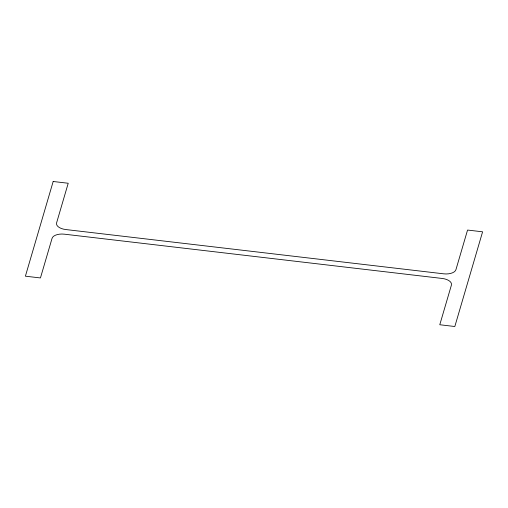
<?xml version="1.0" encoding="UTF-8"?>
<svg xmlns="http://www.w3.org/2000/svg" width="508" height="508" viewBox="0 0 508 508"><rect width="100%" height="100%" fill="white"/><g stroke="black" fill="none" stroke-linecap="round" stroke-linejoin="round"><path stroke-width="0.76" d="M53.175 181.489L25.4 276.187L40.443 277.946L52.064 238.335A10.833 5.531 3.2 0 1 64.351 234.175L442.29 278.467A10.833 5.531 3.2 0 1 451.402 285.134L439.782 324.745L454.825 326.511L482.6 231.813L467.557 230.054L455.936 269.665A10.833 5.531 3.2 0 1 443.649 273.825L65.71 229.533A10.833 5.531 3.2 0 1 56.598 222.866L68.218 183.255L53.175 181.489"/></g></svg>
